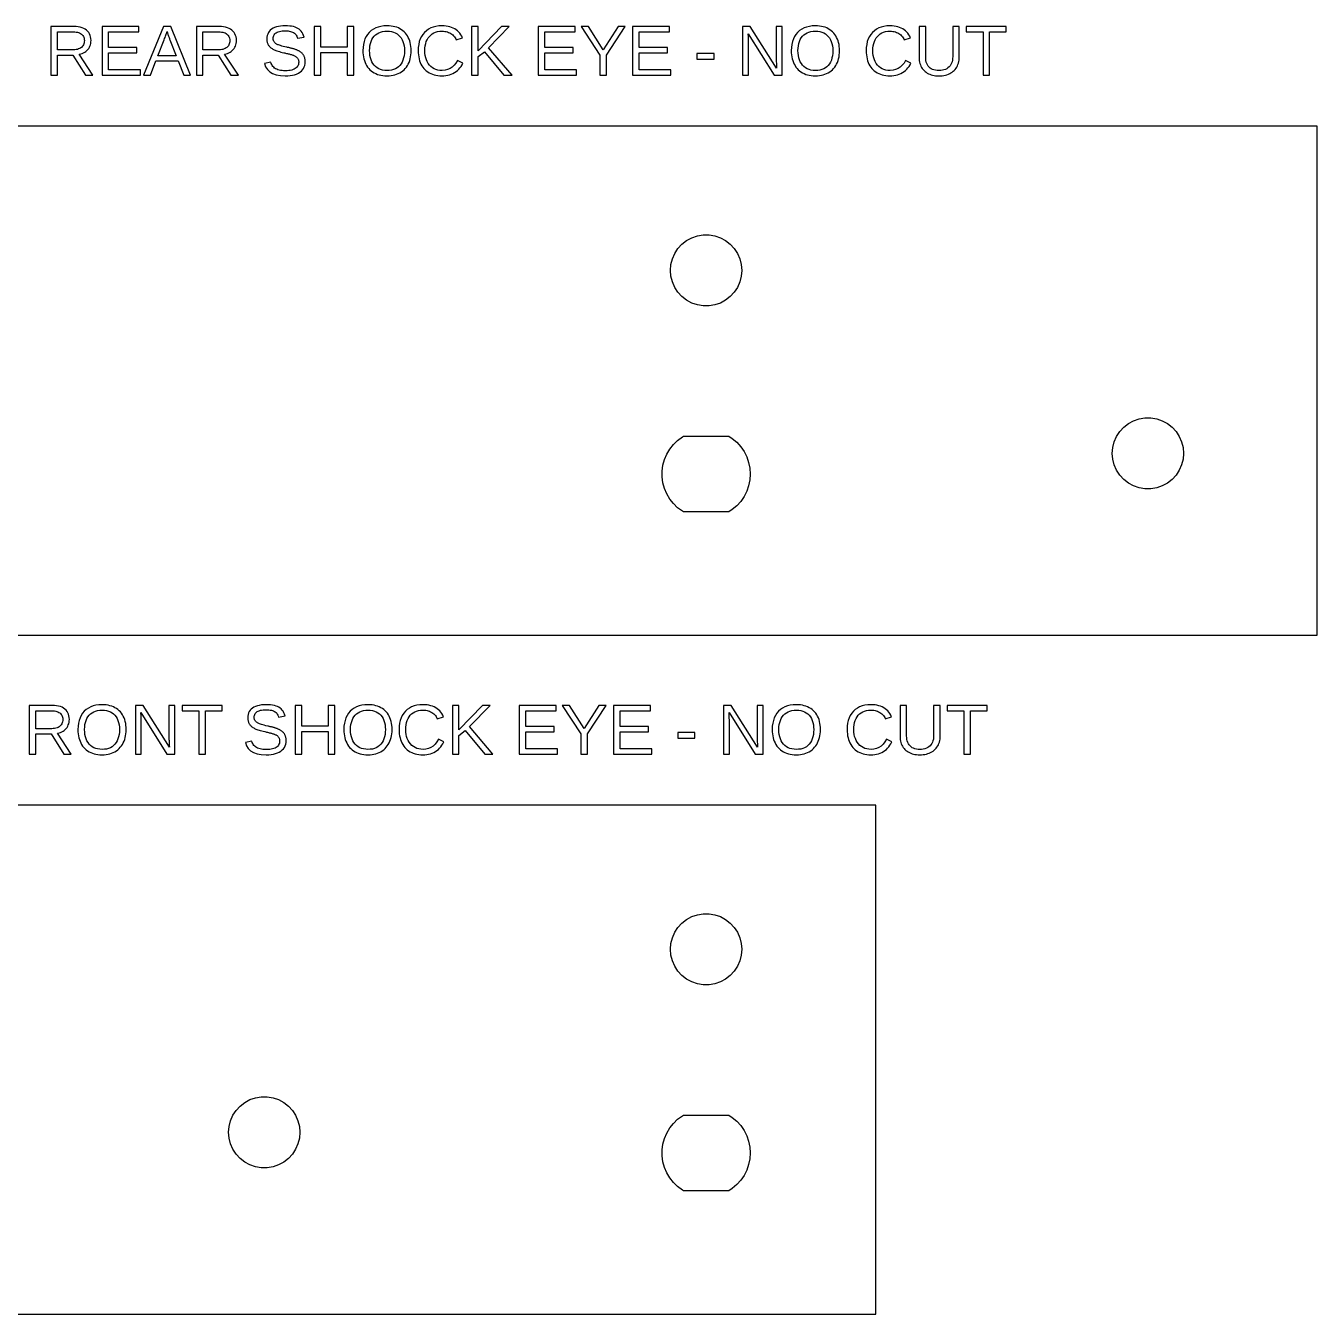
# Model space of a CAD drawing. Extents: x 5 to 265, y -110 to 42.
# Drawn here: x 112.8 to 265, y -110 to 41.8 of the extents above; entities that cross this region are included whole.
import ezdxf

# ---------------------------------------------------------------- set-up
doc = ezdxf.new("R2010")
doc.units = 0
doc.layers.get('0').update_dxf_attribs({"linetype": 'CONTINUOUS'})

msp = doc.modelspace()

# ---------------------------------------------------------------- linework, layer by layer
for points in [[(116.585, 38.3802), (118.371, 38.3802), (119.86, 36), (120.755, 36), (119.127, 38.4697), (119.309, 38.5088), (119.479, 38.5611), (119.637, 38.6264), (119.784, 38.7049), (119.919, 38.7965), (120.043, 38.9012), (120.155, 39.019), (120.254, 39.1476), (120.337, 39.2844), (120.406, 39.4295), (120.459, 39.583), (120.497, 39.7447), (120.52, 39.9148), (120.527, 40.0931), (120.516, 40.3071), (120.484, 40.5072), (120.43, 40.6934), (120.355, 40.8657), (120.258, 41.0242), (120.14, 41.1688), (120, 41.2996), (119.841, 41.4145), (119.663, 41.5118), (119.468, 41.5914), (119.254, 41.6533), (119.022, 41.6975), (118.773, 41.724), (118.505, 41.7329), (115.807, 41.7329), (115.807, 36), (116.585, 36)], [(116.585, 41.1104), (118.428, 41.1104), (118.604, 41.105), (118.768, 41.089), (118.92, 41.0622), (119.06, 41.0247), (119.188, 40.9765), (119.303, 40.9176), (119.406, 40.8479), (119.496, 40.7681), (119.573, 40.6785), (119.635, 40.5793), (119.684, 40.4703), (119.718, 40.3516), (119.739, 40.2232), (119.746, 40.085), (119.739, 39.9421), (119.719, 39.8085), (119.684, 39.6844), (119.636, 39.5696), (119.575, 39.4641), (119.499, 39.3681), (119.41, 39.2815), (119.309, 39.2054), (119.196, 39.141), (119.071, 39.0883), (118.936, 39.0473), (118.789, 39.018), (118.63, 39.0005), (118.46, 38.9946), (116.585, 38.9946)], [(126.342, 36.6347), (122.603, 36.6347), (122.603, 38.6325), (125.931, 38.6325), (125.931, 39.2591), (122.603, 39.2591), (122.603, 41.0981), (126.175, 41.0981), (126.175, 41.7329), (121.825, 41.7329), (121.825, 36), (126.342, 36)], [(128.181, 37.6763), (130.793, 37.6763), (131.448, 36), (132.242, 36), (129.939, 41.7329), (129.056, 41.7329), (126.716, 36), (127.522, 36)], [(129.15, 40.1664), (129.205, 40.3136), (129.255, 40.453), (129.302, 40.5847), (129.346, 40.7085), (129.385, 40.8245), (129.42, 40.9327), (129.451, 41.033), (129.487, 41.147), (129.597, 40.8092), (129.63, 40.7096), (129.662, 40.613), (129.695, 40.5193), (129.727, 40.4286), (129.76, 40.341), (129.792, 40.2563), (129.825, 40.1746), (130.561, 38.2826), (128.417, 38.2826)], [(133.719, 38.3802), (135.505, 38.3802), (136.994, 36), (137.89, 36), (136.262, 38.4697), (136.443, 38.5088), (136.613, 38.5611), (136.772, 38.6264), (136.918, 38.7049), (137.054, 38.7965), (137.177, 38.9012), (137.289, 39.019), (137.388, 39.1476), (137.472, 39.2844), (137.54, 39.4295), (137.593, 39.583), (137.631, 39.7447), (137.654, 39.9148), (137.662, 40.0931), (137.651, 40.3071), (137.619, 40.5072), (137.565, 40.6934), (137.49, 40.8657), (137.393, 41.0242), (137.275, 41.1688), (137.135, 41.2996), (136.975, 41.4145), (136.798, 41.5118), (136.602, 41.5914), (136.389, 41.6533), (136.157, 41.6975), (135.907, 41.724), (135.64, 41.7329), (132.942, 41.7329), (132.942, 36), (133.719, 36)], [(133.719, 41.1104), (135.562, 41.1104), (135.739, 41.105), (135.903, 41.089), (136.055, 41.0622), (136.195, 41.0247), (136.322, 40.9765), (136.438, 40.9176), (136.541, 40.8479), (136.631, 40.7681), (136.707, 40.6785), (136.77, 40.5793), (136.818, 40.4703), (136.853, 40.3516), (136.874, 40.2232), (136.881, 40.085), (136.874, 39.9421), (136.853, 39.8085), (136.819, 39.6844), (136.771, 39.5696), (136.709, 39.4641), (136.634, 39.3681), (136.545, 39.2815), (136.443, 39.2054), (136.33, 39.141), (136.206, 39.0883), (136.07, 39.0473), (135.923, 39.018), (135.765, 39.0005), (135.595, 38.9946), (133.719, 38.9946)], [(143.711, 35.9275), (144.002, 35.9542), (144.272, 35.9986), (144.522, 36.0608), (144.751, 36.1408), (144.959, 36.2385), (145.147, 36.354), (145.311, 36.4857), (145.451, 36.632), (145.565, 36.7929), (145.653, 36.9685), (145.717, 37.1586), (145.755, 37.3634), (145.767, 37.5827), (145.765, 37.6706), (145.76, 37.7551), (145.751, 37.8363), (145.739, 37.9142), (145.723, 37.9888), (145.703, 38.06), (145.68, 38.128), (145.653, 38.193), (145.624, 38.2555), (145.592, 38.3155), (145.558, 38.3731), (145.521, 38.4281), (145.48, 38.4807), (145.438, 38.5307), (145.392, 38.5785), (145.345, 38.6241), (145.295, 38.6675), (145.243, 38.7088), (145.189, 38.7479), (145.132, 38.7849), (145.073, 38.8196), (145.013, 38.8527), (144.951, 38.8846), (144.888, 38.9152), (144.824, 38.9445), (144.759, 38.9727), (144.692, 38.9995), (144.624, 39.0251), (144.555, 39.0496), (144.485, 39.0731), (144.414, 39.0956), (144.342, 39.1171), (144.27, 39.1377), (144.196, 39.1572), (144.121, 39.1757), (144.046, 39.1937), (143.971, 39.2115), (143.896, 39.2294), (143.821, 39.2471), (143.745, 39.2647), (143.67, 39.2823), (143.595, 39.2998), (143.38, 39.3486), (143.186, 39.3953), (143.014, 39.4396), (142.864, 39.4818), (142.735, 39.5217), (142.627, 39.5593), (142.541, 39.5947), (142.468, 39.6301), (142.4, 39.6676), (142.337, 39.7073), (142.279, 39.7492), (142.226, 39.7932), (142.178, 39.8394), (142.136, 39.8877), (142.099, 39.939), (142.067, 39.994), (142.041, 40.0527), (142.021, 40.1152), (142.007, 40.1814), (141.998, 40.2514), (141.995, 40.3251), (142.003, 40.4496), (142.025, 40.5649), (142.062, 40.6711), (142.114, 40.7682), (142.18, 40.8561), (142.262, 40.9349), (142.358, 41.0045), (142.468, 41.065), (142.591, 41.1162), (142.728, 41.158), (142.878, 41.1906), (143.041, 41.2138), (143.218, 41.2278), (143.407, 41.2324), (143.581, 41.2282), (143.743, 41.2156), (143.894, 41.1947), (144.034, 41.1653), (144.163, 41.1276), (144.281, 41.0814), (144.388, 41.0269), (144.484, 40.9631), (144.572, 40.8891), (144.649, 40.8049), (144.718, 40.7104), (144.777, 40.6058), (144.827, 40.4909), (144.868, 40.3658), (145.633, 40.5001), (145.567, 40.6972), (145.489, 40.8772), (145.398, 41.04), (145.295, 41.1856), (145.179, 41.314), (145.05, 41.4252), (144.909, 41.5192), (144.752, 41.5986), (144.576, 41.6657), (144.381, 41.7207), (144.168, 41.7634), (143.936, 41.7939), (143.685, 41.8122), (143.416, 41.8183), (143.125, 41.8102), (142.855, 41.7858), (142.605, 41.7451), (142.375, 41.6881), (142.164, 41.6149), (141.973, 41.5254), (141.802, 41.4196), (141.653, 41.2988), (141.526, 41.1642), (141.423, 41.0158), (141.342, 40.8536), (141.285, 40.6777), (141.25, 40.4879), (141.239, 40.2844), (141.241, 40.1941), (141.248, 40.1067), (141.259, 40.0223), (141.274, 39.9409), (141.294, 39.8625), (141.318, 39.7871), (141.347, 39.7147), (141.379, 39.6451), (141.416, 39.5781), (141.457, 39.5136), (141.501, 39.4517), (141.549, 39.3923), (141.602, 39.3356), (141.658, 39.2814), (141.719, 39.2292), (141.786, 39.1784), (141.859, 39.1291), (141.939, 39.0811), (142.024, 39.0346), (142.116, 38.9895), (142.213, 38.9458), (142.32, 38.9027), (142.441, 38.8597), (142.575, 38.8167), (142.722, 38.7737), (142.883, 38.7307), (143.057, 38.6877), (143.245, 38.6447), (143.355, 38.6194), (143.462, 38.5945), (143.567, 38.5702), (143.668, 38.5463), (143.767, 38.523), (143.863, 38.5002), (143.957, 38.4778), (144.047, 38.455), (144.133, 38.4307), (144.216, 38.4048), (144.295, 38.3775), (144.37, 38.3487), (144.442, 38.3184), (144.51, 38.2866), (144.574, 38.2528), (144.634, 38.2165), (144.69, 38.1778), (144.741, 38.1365), (144.788, 38.0928), (144.831, 38.0465), (144.87, 37.9978), (144.904, 37.9456), (144.933, 37.8891), (144.956, 37.8284), (144.975, 37.7633), (144.988, 37.6938), (144.996, 37.6201), (144.998, 37.5421), (144.99, 37.404), (144.965, 37.2758), (144.923, 37.1576), (144.865, 37.0492), (144.79, 36.9506), (144.698, 36.862), (144.589, 36.7832), (144.465, 36.7147), (144.328, 36.6567), (144.176, 36.6092), (144.01, 36.5723), (143.83, 36.546), (143.636, 36.5302), (143.428, 36.5249), (143.226, 36.5298), (143.036, 36.5446), (142.859, 36.5693), (142.695, 36.6039), (142.543, 36.6484), (142.403, 36.7027), (142.276, 36.767), (142.161, 36.8418), (142.058, 36.9277), (141.967, 37.0249), (141.888, 37.1333), (141.821, 37.2529), (141.766, 37.3838), (141.723, 37.5258), (140.97, 37.3753), (141.101, 36.9888), (141.305, 36.6618), (141.58, 36.3943), (141.927, 36.1862), (142.346, 36.0375), (142.836, 35.9484), (143.399, 35.9186)], [(147.611, 38.6569), (150.711, 38.6569), (150.711, 36), (151.488, 36), (151.488, 41.7329), (150.711, 41.7329), (150.711, 39.3079), (147.611, 39.3079), (147.611, 41.7329), (146.834, 41.7329), (146.834, 36), (147.611, 36)], [(155.648, 35.926), (155.884, 35.9482), (156.11, 35.9851), (156.327, 36.0369), (156.534, 36.1034), (156.732, 36.1847), (156.92, 36.2807), (157.098, 36.3906), (157.263, 36.5132), (157.417, 36.6487), (157.557, 36.7969), (157.686, 36.9579), (157.803, 37.1317), (157.907, 37.3183), (157.998, 37.5158), (158.075, 37.7225), (158.139, 37.9383), (158.188, 38.1632), (158.223, 38.3973), (158.244, 38.6405), (158.251, 38.8929), (158.244, 39.1461), (158.223, 39.3894), (158.189, 39.623), (158.14, 39.8468), (158.078, 40.0608), (158.001, 40.2649), (157.911, 40.4593), (157.808, 40.6424), (157.692, 40.8126), (157.564, 40.9699), (157.424, 41.1143), (157.271, 41.2459), (157.106, 41.3646), (156.929, 41.4704), (156.74, 41.5627), (156.542, 41.6408), (156.335, 41.7047), (156.118, 41.7544), (155.892, 41.7899), (155.656, 41.8112), (155.411, 41.8183), (155.039, 41.8025), (154.692, 41.755), (154.368, 41.6759), (154.069, 41.5652), (153.794, 41.4228), (153.543, 41.2488), (153.315, 41.0432), (153.116, 40.8095), (152.947, 40.5513), (152.809, 40.2686), (152.701, 39.9614), (152.624, 39.6297), (152.578, 39.2736), (152.563, 38.8929), (152.57, 38.6394), (152.59, 38.3952), (152.625, 38.1601), (152.673, 37.9343), (152.735, 37.7177), (152.811, 37.5103), (152.9, 37.3121), (153.003, 37.1251), (153.118, 36.9511), (153.246, 36.7902), (153.385, 36.6422), (153.538, 36.5073), (153.702, 36.3855), (153.879, 36.2767), (154.067, 36.1817), (154.265, 36.1013), (154.473, 36.0355), (154.69, 35.9844), (154.918, 35.9479), (155.155, 35.9259), (155.403, 35.9186)], [(155.136, 36.5622), (154.886, 36.6009), (154.654, 36.6655), (154.438, 36.7559), (154.24, 36.8721), (154.059, 37.0141), (153.895, 37.1819), (153.751, 37.3718), (153.629, 37.5799), (153.529, 37.8061), (153.452, 38.0505), (153.396, 38.3131), (153.363, 38.5939), (153.352, 38.8929), (153.363, 39.1934), (153.396, 39.4742), (153.451, 39.7351), (153.527, 39.9763), (153.626, 40.1978), (153.747, 40.3995), (153.889, 40.5814), (154.052, 40.7412), (154.233, 40.8764), (154.432, 40.987), (154.649, 41.073), (154.885, 41.1344), (155.139, 41.1713), (155.411, 41.1836), (155.681, 41.1711), (155.933, 41.1338), (156.167, 41.0715), (156.383, 40.9843), (156.581, 40.8722), (156.761, 40.7352), (156.922, 40.5733), (157.064, 40.3895), (157.185, 40.187), (157.283, 39.9657), (157.359, 39.7256), (157.414, 39.4668), (157.447, 39.1892), (157.457, 38.8929), (157.447, 38.5835), (157.414, 38.2949), (157.36, 38.0269), (157.284, 37.7795), (157.187, 37.5529), (157.067, 37.3469), (156.926, 37.1616), (156.765, 36.9992), (156.585, 36.8617), (156.387, 36.7492), (156.169, 36.6618), (155.932, 36.5993), (155.677, 36.5618), (155.403, 36.5493)], [(162.106, 35.9265), (162.335, 35.9502), (162.556, 35.9896), (162.769, 36.0449), (162.973, 36.1158), (163.168, 36.2026), (163.356, 36.3052), (163.533, 36.4228), (163.698, 36.5549), (163.852, 36.7015), (163.994, 36.8625), (164.125, 37.0379), (164.243, 37.2278), (164.35, 37.4322), (163.716, 37.7495), (163.53, 37.4333), (163.32, 37.1656), (163.086, 36.9467), (162.828, 36.7764), (162.544, 36.6547), (162.237, 36.5817), (161.905, 36.5574), (161.644, 36.5705), (161.4, 36.6097), (161.171, 36.6751), (160.958, 36.7666), (160.761, 36.8843), (160.579, 37.0282), (160.414, 37.1982), (160.268, 37.3897), (160.144, 37.5981), (160.043, 37.8234), (159.964, 38.0655), (159.908, 38.3244), (159.874, 38.6002), (159.863, 38.8929), (159.873, 39.1882), (159.906, 39.465), (159.96, 39.7233), (160.035, 39.9631), (160.132, 40.1843), (160.251, 40.387), (160.391, 40.5712), (160.551, 40.7337), (160.728, 40.8712), (160.923, 40.9836), (161.134, 41.0711), (161.363, 41.1336), (161.609, 41.1711), (161.873, 41.1836), (162.042, 41.1782), (162.205, 41.162), (162.362, 41.135), (162.512, 41.0972), (162.654, 41.0486), (162.791, 40.9893), (162.92, 40.9191), (163.041, 40.8387), (163.153, 40.7487), (163.254, 40.6491), (163.346, 40.5398), (163.427, 40.4209), (163.499, 40.2924), (163.561, 40.1542), (164.297, 40.3983), (164.208, 40.5924), (164.106, 40.7723), (163.99, 40.9381), (163.861, 41.0898), (163.719, 41.2274), (163.563, 41.3509), (163.394, 41.4602), (163.213, 41.5552), (163.019, 41.6356), (162.812, 41.7014), (162.594, 41.7526), (162.363, 41.7891), (162.12, 41.811), (161.864, 41.8183), (161.502, 41.8025), (161.162, 41.7549), (160.846, 41.6756), (160.553, 41.5646), (160.283, 41.4218), (160.037, 41.2474), (159.814, 41.0412), (159.617, 40.807), (159.451, 40.5486), (159.315, 40.266), (159.209, 39.9591), (159.134, 39.6279), (159.088, 39.2725), (159.073, 38.8929), (159.08, 38.6364), (159.1, 38.3899), (159.134, 38.1534), (159.181, 37.927), (159.242, 37.7107), (159.317, 37.5044), (159.405, 37.3081), (159.506, 37.1232), (159.619, 36.9509), (159.744, 36.7912), (159.882, 36.6442), (160.032, 36.5097), (160.194, 36.3879), (160.369, 36.2787), (160.555, 36.1832), (160.75, 36.1023), (160.954, 36.0362), (161.169, 35.9848), (161.392, 35.948), (161.626, 35.926), (161.868, 35.9186)], [(166.129, 38.1971), (166.877, 38.7668), (169.168, 36), (170.132, 36), (167.366, 39.2428), (169.807, 41.7329), (168.891, 41.7329), (166.129, 38.8603), (166.129, 41.7329), (165.352, 41.7329), (165.352, 36), (166.129, 36)], [(177.741, 36.6347), (174.002, 36.6347), (174.002, 38.6325), (177.331, 38.6325), (177.331, 39.2591), (174.002, 39.2591), (174.002, 41.0981), (177.575, 41.0981), (177.575, 41.7329), (173.225, 41.7329), (173.225, 36), (177.741, 36)], [(181.261, 38.3762), (183.475, 41.7329), (182.62, 41.7329), (180.883, 39.0028), (179.137, 41.7329), (178.283, 41.7329), (180.488, 38.3762), (180.488, 36), (181.261, 36)], [(188.858, 36.6347), (185.119, 36.6347), (185.119, 38.6325), (188.447, 38.6325), (188.447, 39.2591), (185.119, 39.2591), (185.119, 41.0981), (188.691, 41.0981), (188.691, 41.7329), (184.342, 41.7329), (184.342, 36), (188.858, 36)], [(197.997, 39.8084), (197.977, 40.4878), (197.957, 40.8825), (201.024, 36), (201.96, 36), (201.96, 41.7329), (201.26, 41.7329), (201.26, 37.9733), (201.261, 37.8621), (201.264, 37.7329), (201.269, 37.5857), (201.276, 37.4207), (201.285, 37.2376), (201.296, 37.0367), (201.309, 36.8178), (198.209, 41.7329), (197.306, 41.7329), (197.306, 36), (197.997, 36)], [(206.12, 35.926), (206.356, 35.9482), (206.582, 35.9851), (206.799, 36.0369), (207.006, 36.1034), (207.204, 36.1847), (207.392, 36.2807), (207.57, 36.3906), (207.735, 36.5132), (207.889, 36.6487), (208.03, 36.7969), (208.158, 36.9579), (208.275, 37.1317), (208.379, 37.3183), (208.47, 37.5158), (208.548, 37.7225), (208.611, 37.9383), (208.66, 38.1632), (208.695, 38.3973), (208.716, 38.6405), (208.723, 38.8929), (208.716, 39.1461), (208.695, 39.3894), (208.661, 39.623), (208.612, 39.8468), (208.55, 40.0608), (208.473, 40.2649), (208.383, 40.4593), (208.28, 40.6424), (208.164, 40.8126), (208.036, 40.9699), (207.896, 41.1143), (207.743, 41.2459), (207.578, 41.3646), (207.401, 41.4704), (207.212, 41.5627), (207.014, 41.6408), (206.807, 41.7047), (206.59, 41.7544), (206.364, 41.7899), (206.128, 41.8112), (205.883, 41.8183), (205.511, 41.8025), (205.164, 41.755), (204.84, 41.6759), (204.541, 41.5652), (204.266, 41.4228), (204.015, 41.2488), (203.788, 41.0432), (203.588, 40.8095), (203.419, 40.5513), (203.281, 40.2686), (203.173, 39.9614), (203.096, 39.6297), (203.05, 39.2736), (203.035, 38.8929), (203.042, 38.6394), (203.062, 38.3952), (203.097, 38.1601), (203.145, 37.9343), (203.207, 37.7177), (203.283, 37.5103), (203.373, 37.3121), (203.475, 37.1251), (203.59, 36.9511), (203.718, 36.7902), (203.857, 36.6422), (204.01, 36.5073), (204.174, 36.3855), (204.351, 36.2767), (204.539, 36.1817), (204.737, 36.1013), (204.945, 36.0355), (205.163, 35.9844), (205.39, 35.9479), (205.628, 35.9259), (205.875, 35.9186)], [(205.608, 36.5622), (205.358, 36.6009), (205.126, 36.6655), (204.91, 36.7559), (204.712, 36.8721), (204.531, 37.0141), (204.367, 37.1819), (204.223, 37.3718), (204.101, 37.5799), (204.002, 37.8061), (203.924, 38.0505), (203.869, 38.3131), (203.835, 38.5939), (203.824, 38.8929), (203.835, 39.1934), (203.868, 39.4742), (203.923, 39.7351), (204, 39.9763), (204.098, 40.1978), (204.219, 40.3995), (204.361, 40.5814), (204.524, 40.7412), (204.705, 40.8764), (204.904, 40.987), (205.121, 41.073), (205.357, 41.1344), (205.611, 41.1713), (205.883, 41.1836), (206.153, 41.1711), (206.405, 41.1338), (206.639, 41.0715), (206.855, 40.9843), (207.053, 40.8722), (207.233, 40.7352), (207.395, 40.5733), (207.536, 40.3895), (207.657, 40.187), (207.755, 39.9657), (207.831, 39.7256), (207.886, 39.4668), (207.919, 39.1892), (207.93, 38.8929), (207.919, 38.5835), (207.886, 38.2949), (207.832, 38.0269), (207.756, 37.7795), (207.659, 37.5529), (207.539, 37.3469), (207.399, 37.1616), (207.237, 36.9992), (207.057, 36.8617), (206.859, 36.7492), (206.641, 36.6618), (206.404, 36.5993), (206.149, 36.5618), (205.875, 36.5493)], [(214.893, 35.9265), (215.123, 35.9502), (215.343, 35.9896), (215.556, 36.0449), (215.76, 36.1158), (215.956, 36.2026), (216.143, 36.3052), (216.32, 36.4228), (216.486, 36.5549), (216.639, 36.7015), (216.782, 36.8625), (216.912, 37.0379), (217.031, 37.2278), (217.138, 37.4322), (216.503, 37.7495), (216.318, 37.4333), (216.108, 37.1656), (215.874, 36.9467), (215.615, 36.7764), (215.332, 36.6547), (215.024, 36.5817), (214.692, 36.5574), (214.432, 36.5705), (214.187, 36.6097), (213.958, 36.6751), (213.745, 36.7666), (213.548, 36.8843), (213.367, 37.0282), (213.201, 37.1982), (213.055, 37.3897), (212.931, 37.5981), (212.83, 37.8234), (212.751, 38.0655), (212.695, 38.3244), (212.661, 38.6002), (212.65, 38.8929), (212.661, 39.1882), (212.693, 39.465), (212.747, 39.7233), (212.823, 39.9631), (212.92, 40.1843), (213.038, 40.387), (213.179, 40.5712), (213.339, 40.7337), (213.516, 40.8712), (213.71, 40.9836), (213.921, 41.0711), (214.15, 41.1336), (214.396, 41.1711), (214.66, 41.1836), (214.83, 41.1782), (214.993, 41.162), (215.149, 41.135), (215.299, 41.0972), (215.442, 41.0486), (215.578, 40.9893), (215.708, 40.9191), (215.829, 40.8387), (215.94, 40.7487), (216.041, 40.6491), (216.133, 40.5398), (216.215, 40.4209), (216.286, 40.2924), (216.348, 40.1542), (217.085, 40.3983), (216.996, 40.5924), (216.893, 40.7723), (216.777, 40.9381), (216.648, 41.0898), (216.506, 41.2274), (216.35, 41.3509), (216.182, 41.4602), (216, 41.5552), (215.806, 41.6356), (215.6, 41.7014), (215.381, 41.7526), (215.15, 41.7891), (214.907, 41.811), (214.652, 41.8183), (214.289, 41.8025), (213.95, 41.7549), (213.633, 41.6756), (213.34, 41.5646), (213.071, 41.4218), (212.824, 41.2474), (212.601, 41.0412), (212.405, 40.807), (212.238, 40.5486), (212.102, 40.266), (211.997, 39.9591), (211.921, 39.6279), (211.876, 39.2725), (211.861, 38.8929), (211.867, 38.6364), (211.888, 38.3899), (211.921, 38.1534), (211.969, 37.927), (212.03, 37.7107), (212.104, 37.5044), (212.192, 37.3081), (212.293, 37.1232), (212.406, 36.9509), (212.532, 36.7912), (212.669, 36.6442), (212.819, 36.5097), (212.982, 36.3879), (213.156, 36.2787), (213.342, 36.1832), (213.537, 36.1023), (213.742, 36.0362), (213.956, 35.9848), (214.18, 35.948), (214.413, 35.926), (214.656, 35.9186)], [(220.635, 35.9241), (220.832, 35.9404), (221.022, 35.9676), (221.204, 36.0056), (221.377, 36.0546), (221.543, 36.1144), (221.701, 36.1851), (221.85, 36.2661), (221.989, 36.3568), (222.118, 36.4573), (222.238, 36.5674), (222.347, 36.6873), (222.446, 36.8169), (222.535, 36.9562), (222.614, 37.1042), (222.68, 37.2601), (222.734, 37.4237), (222.776, 37.5952), (222.806, 37.7745), (222.824, 37.9616), (222.83, 38.1565), (222.83, 41.7329), (222.057, 41.7329), (222.057, 38.2012), (222.048, 37.9778), (222.022, 37.7703), (221.978, 37.5786), (221.917, 37.4027), (221.838, 37.2428), (221.742, 37.0986), (221.628, 36.9704), (221.498, 36.8587), (221.355, 36.7641), (221.197, 36.6868), (221.025, 36.6266), (220.839, 36.5837), (220.639, 36.5579), (220.426, 36.5493), (220.218, 36.5576), (220.024, 36.5825), (219.845, 36.624), (219.681, 36.6822), (219.531, 36.7569), (219.395, 36.8482), (219.274, 36.9562), (219.168, 37.0801), (219.079, 37.2195), (219.006, 37.3744), (218.949, 37.5447), (218.908, 37.7305), (218.884, 37.9317), (218.875, 38.1483), (218.875, 41.7329), (218.098, 41.7329), (218.098, 38.0832), (218.104, 37.894), (218.122, 37.7125), (218.151, 37.5386), (218.193, 37.3724), (218.246, 37.2138), (218.311, 37.0628), (218.387, 36.9195), (218.475, 36.7847), (218.572, 36.6594), (218.678, 36.5436), (218.794, 36.4373), (218.92, 36.3404), (219.056, 36.2529), (219.201, 36.175), (219.355, 36.107), (219.515, 36.0494), (219.684, 36.0023), (219.859, 35.9657), (220.042, 35.9396), (220.232, 35.9239), (220.43, 35.9186)], [(226.403, 41.0981), (228.372, 41.0981), (228.372, 41.7329), (223.661, 41.7329), (223.661, 41.0981), (225.63, 41.0981), (225.63, 36), (226.403, 36)], [(193.936, 38.5389), (191.902, 38.5389), (191.902, 37.8879), (193.936, 37.8879)], [(265, 30), (5, 30), (5, -30), (265, -30)], [(191.969, 8.92852), (191.313, 9.15375), (190.703, 9.4839), (190.155, 9.90996), (189.686, 10.4203), (189.306, 11.001), (189.028, 11.6363), (188.857, 12.3087), (188.8, 13), (188.857, 13.6913), (189.028, 14.3637), (189.306, 14.999), (189.686, 15.5797), (190.155, 16.09), (190.703, 16.5161), (191.313, 16.8462), (191.969, 17.0715), (192.653, 17.1857), (193.347, 17.1857), (194.031, 17.0715), (194.687, 16.8462), (195.297, 16.5161), (195.845, 16.09), (196.314, 15.5797), (196.694, 14.999), (196.972, 14.3637), (197.143, 13.6913), (197.2, 13), (197.143, 12.3087), (196.972, 11.6363), (196.694, 11.001), (196.314, 10.4203), (195.845, 9.90996), (195.297, 9.4839), (194.687, 9.15375), (194.031, 8.92852), (193.347, 8.81435), (192.653, 8.81435)], [(244.029, -12.6324), (243.373, -12.4071), (242.763, -12.077), (242.215, -11.6509), (241.745, -11.1406), (241.366, -10.5599), (241.087, -9.92462), (240.917, -9.25218), (240.86, -8.56088), (240.917, -7.86958), (241.087, -7.19714), (241.366, -6.5619), (241.745, -5.98119), (242.215, -5.47084), (242.763, -5.04478), (243.373, -4.71463), (244.029, -4.4894), (244.713, -4.37523), (245.407, -4.37523), (246.091, -4.4894), (246.747, -4.71463), (247.357, -5.04478), (247.904, -5.47084), (248.374, -5.98119), (248.754, -6.5619), (249.032, -7.19714), (249.202, -7.86958), (249.26, -8.56088), (249.202, -9.25218), (249.032, -9.92462), (248.754, -10.5599), (248.374, -11.1406), (247.904, -11.6509), (247.357, -12.077), (246.747, -12.4071), (246.091, -12.6324), (245.407, -12.7465), (244.713, -12.7465)], [(190.202, -15.383), (189.643, -14.971), (189.143, -14.4881), (188.713, -13.9429), (188.359, -13.3453), (188.088, -12.7057), (187.904, -12.0358), (187.812, -11.3473), (187.812, -10.6527), (187.904, -9.96423), (188.088, -9.29427), (188.359, -8.65475), (188.713, -8.05708), (189.143, -7.51192), (189.643, -7.02901), (190.202, -6.61696), (190.324, -6.55), (195.672, -6.55), (196.085, -6.81364), (196.615, -7.26212), (197.081, -7.7773), (197.474, -8.34999), (197.787, -8.96998), (198.015, -9.62618), (198.154, -10.3069), (198.2, -11), (198.154, -11.6931), (198.015, -12.3738), (197.787, -13.03), (197.474, -13.65), (197.081, -14.2227), (196.615, -14.7379), (196.085, -15.1864), (195.672, -15.45), (190.324, -15.45)], [(114.033, -41.6198), (115.819, -41.6198), (117.309, -44), (118.204, -44), (116.576, -41.5303), (116.758, -41.4912), (116.927, -41.4389), (117.086, -41.3736), (117.233, -41.2951), (117.368, -41.2035), (117.491, -41.0988), (117.604, -40.981), (117.702, -40.8524), (117.786, -40.7156), (117.854, -40.5705), (117.907, -40.417), (117.945, -40.2553), (117.968, -40.0852), (117.976, -39.9069), (117.965, -39.6929), (117.933, -39.4928), (117.879, -39.3066), (117.804, -39.1343), (117.707, -38.9758), (117.589, -38.8312), (117.449, -38.7004), (117.289, -38.5855), (117.112, -38.4882), (116.916, -38.4086), (116.703, -38.3467), (116.471, -38.3025), (116.221, -38.276), (115.954, -38.2671), (113.256, -38.2671), (113.256, -44), (114.033, -44)], [(114.033, -38.8896), (115.876, -38.8896), (116.053, -38.895), (116.217, -38.911), (116.369, -38.9378), (116.509, -38.9753), (116.636, -39.0235), (116.752, -39.0824), (116.855, -39.1521), (116.945, -39.2319), (117.021, -39.3215), (117.084, -39.4207), (117.132, -39.5297), (117.167, -39.6484), (117.188, -39.7768), (117.195, -39.915), (117.188, -40.0579), (117.167, -40.1915), (117.133, -40.3156), (117.085, -40.4304), (117.023, -40.5359), (116.948, -40.6319), (116.859, -40.7185), (116.757, -40.7946), (116.644, -40.859), (116.52, -40.9117), (116.384, -40.9527), (116.237, -40.982), (116.079, -40.9995), (115.909, -41.0054), (114.033, -41.0054)], [(122.07, -44.074), (122.306, -44.0518), (122.533, -44.0149), (122.749, -43.9631), (122.957, -43.8966), (123.155, -43.8153), (123.343, -43.7193), (123.52, -43.6094), (123.686, -43.4868), (123.839, -43.3513), (123.98, -43.2031), (124.109, -43.0421), (124.225, -42.8683), (124.33, -42.6817), (124.421, -42.4842), (124.498, -42.2775), (124.561, -42.0617), (124.61, -41.8368), (124.645, -41.6027), (124.666, -41.3595), (124.673, -41.1071), (124.666, -40.8539), (124.646, -40.6106), (124.611, -40.377), (124.562, -40.1532), (124.5, -39.9392), (124.424, -39.7351), (124.334, -39.5407), (124.23, -39.3576), (124.115, -39.1874), (123.987, -39.0301), (123.846, -38.8857), (123.694, -38.7541), (123.529, -38.6354), (123.351, -38.5296), (123.163, -38.4373), (122.965, -38.3592), (122.757, -38.2953), (122.541, -38.2456), (122.314, -38.2101), (122.079, -38.1888), (121.833, -38.1817), (121.462, -38.1975), (121.114, -38.245), (120.791, -38.3241), (120.492, -38.4348), (120.216, -38.5772), (119.965, -38.7512), (119.738, -38.9568), (119.538, -39.1905), (119.369, -39.4487), (119.231, -39.7314), (119.124, -40.0386), (119.047, -40.3703), (119.001, -40.7264), (118.985, -41.1071), (118.992, -41.3606), (119.013, -41.6048), (119.047, -41.8399), (119.096, -42.0657), (119.158, -42.2823), (119.233, -42.4897), (119.323, -42.6879), (119.426, -42.8749), (119.541, -43.0489), (119.668, -43.2098), (119.808, -43.3578), (119.96, -43.4927), (120.125, -43.6145), (120.302, -43.7233), (120.49, -43.8183), (120.687, -43.8987), (120.895, -43.9645), (121.113, -44.0156), (121.341, -44.0521), (121.578, -44.0741), (121.825, -44.0814)], [(121.558, -43.4378), (121.309, -43.3991), (121.076, -43.3345), (120.861, -43.2441), (120.663, -43.1279), (120.482, -42.9859), (120.318, -42.8181), (120.174, -42.6282), (120.052, -42.4201), (119.952, -42.1939), (119.874, -41.9495), (119.819, -41.6869), (119.786, -41.4061), (119.775, -41.1071), (119.786, -40.8066), (119.818, -40.5258), (119.873, -40.2649), (119.95, -40.0237), (120.049, -39.8022), (120.169, -39.6005), (120.312, -39.4186), (120.474, -39.2588), (120.655, -39.1236), (120.854, -39.013), (121.072, -38.927), (121.307, -38.8656), (121.561, -38.8287), (121.833, -38.8164), (122.103, -38.8289), (122.355, -38.8662), (122.589, -38.9285), (122.805, -39.0157), (123.003, -39.1278), (123.183, -39.2648), (123.345, -39.4267), (123.487, -39.6105), (123.607, -39.813), (123.705, -40.0343), (123.782, -40.2744), (123.836, -40.5332), (123.869, -40.8108), (123.88, -41.1071), (123.869, -41.4165), (123.837, -41.7051), (123.782, -41.9731), (123.707, -42.2205), (123.609, -42.4471), (123.49, -42.6531), (123.349, -42.8384), (123.188, -43.0008), (123.008, -43.1383), (122.809, -43.2508), (122.591, -43.3382), (122.355, -43.4007), (122.1, -43.4382), (121.825, -43.4507)], [(126.448, -40.1916), (126.427, -39.5122), (126.407, -39.1175), (129.475, -44), (130.411, -44), (130.411, -38.2671), (129.711, -38.2671), (129.711, -42.0267), (129.712, -42.1379), (129.715, -42.2671), (129.72, -42.4143), (129.727, -42.5793), (129.736, -42.7624), (129.747, -42.9633), (129.76, -43.1822), (126.659, -38.2671), (125.756, -38.2671), (125.756, -44), (126.448, -44)], [(134.02, -38.9019), (135.989, -38.9019), (135.989, -38.2671), (131.278, -38.2671), (131.278, -38.9019), (133.247, -38.9019), (133.247, -44), (134.02, -44)], [(141.465, -44.0725), (141.756, -44.0458), (142.026, -44.0014), (142.276, -43.9392), (142.505, -43.8592), (142.713, -43.7615), (142.901, -43.646), (143.065, -43.5143), (143.205, -43.368), (143.319, -43.2071), (143.407, -43.0315), (143.471, -42.8414), (143.508, -42.6366), (143.521, -42.4173), (143.519, -42.3294), (143.514, -42.2449), (143.505, -42.1637), (143.493, -42.0858), (143.477, -42.0112), (143.457, -41.94), (143.434, -41.872), (143.407, -41.807), (143.378, -41.7445), (143.346, -41.6845), (143.312, -41.6269), (143.274, -41.5719), (143.234, -41.5193), (143.192, -41.4693), (143.146, -41.4215), (143.099, -41.3759), (143.049, -41.3325), (142.997, -41.2912), (142.943, -41.2521), (142.886, -41.2151), (142.827, -41.1804), (142.767, -41.1473), (142.705, -41.1154), (142.642, -41.0848), (142.578, -41.0555), (142.512, -41.0273), (142.446, -41.0005), (142.378, -40.9749), (142.309, -40.9504), (142.239, -40.9269), (142.168, -40.9044), (142.096, -40.8829), (142.023, -40.8623), (141.95, -40.8428), (141.875, -40.8243), (141.8, -40.8063), (141.725, -40.7885), (141.65, -40.7706), (141.575, -40.7529), (141.499, -40.7353), (141.424, -40.7177), (141.348, -40.7002), (141.134, -40.6514), (140.94, -40.6047), (140.768, -40.5604), (140.618, -40.5182), (140.489, -40.4783), (140.381, -40.4407), (140.295, -40.4053), (140.222, -40.3699), (140.154, -40.3324), (140.091, -40.2927), (140.033, -40.2508), (139.98, -40.2068), (139.932, -40.1606), (139.89, -40.1123), (139.852, -40.061), (139.821, -40.006), (139.795, -39.9473), (139.775, -39.8848), (139.761, -39.8186), (139.752, -39.7486), (139.749, -39.6749), (139.757, -39.5504), (139.779, -39.4351), (139.816, -39.3289), (139.868, -39.2318), (139.934, -39.1439), (140.015, -39.0651), (140.111, -38.9955), (140.222, -38.935), (140.345, -38.8838), (140.482, -38.842), (140.632, -38.8094), (140.795, -38.7862), (140.971, -38.7722), (141.161, -38.7676), (141.335, -38.7718), (141.497, -38.7844), (141.648, -38.8053), (141.788, -38.8347), (141.917, -38.8724), (142.035, -38.9186), (142.142, -38.9731), (142.238, -39.0369), (142.326, -39.1109), (142.403, -39.1951), (142.472, -39.2896), (142.531, -39.3942), (142.581, -39.5091), (142.622, -39.6342), (143.387, -39.4999), (143.321, -39.3028), (143.243, -39.1228), (143.152, -38.96), (143.049, -38.8144), (142.933, -38.686), (142.804, -38.5748), (142.663, -38.4808), (142.506, -38.4014), (142.33, -38.3343), (142.135, -38.2793), (141.922, -38.2366), (141.69, -38.2061), (141.439, -38.1878), (141.169, -38.1817), (140.879, -38.1898), (140.609, -38.2142), (140.359, -38.2549), (140.128, -38.3119), (139.918, -38.3851), (139.727, -38.4746), (139.556, -38.5804), (139.407, -38.7012), (139.28, -38.8358), (139.177, -38.9842), (139.096, -39.1464), (139.039, -39.3223), (139.004, -39.5121), (138.993, -39.7156), (138.995, -39.8059), (139.001, -39.8933), (139.012, -39.9777), (139.028, -40.0591), (139.048, -40.1375), (139.072, -40.2129), (139.1, -40.2853), (139.133, -40.3549), (139.17, -40.4219), (139.21, -40.4864), (139.255, -40.5483), (139.303, -40.6077), (139.356, -40.6644), (139.412, -40.7186), (139.473, -40.7708), (139.54, -40.8216), (139.613, -40.8709), (139.693, -40.9189), (139.778, -40.9654), (139.87, -41.0105), (139.967, -41.0542), (140.074, -41.0973), (140.195, -41.1403), (140.329, -41.1833), (140.476, -41.2263), (140.637, -41.2693), (140.811, -41.3123), (140.999, -41.3553), (141.109, -41.3806), (141.216, -41.4055), (141.321, -41.4298), (141.422, -41.4537), (141.521, -41.477), (141.617, -41.4998), (141.711, -41.5222), (141.801, -41.545), (141.887, -41.5693), (141.97, -41.5952), (142.049, -41.6225), (142.124, -41.6513), (142.196, -41.6816), (142.264, -41.7134), (142.328, -41.7472), (142.388, -41.7835), (142.444, -41.8222), (142.495, -41.8635), (142.542, -41.9072), (142.585, -41.9535), (142.624, -42.0022), (142.658, -42.0544), (142.687, -42.1109), (142.71, -42.1716), (142.729, -42.2367), (142.742, -42.3062), (142.75, -42.3799), (142.752, -42.4579), (142.744, -42.596), (142.719, -42.7242), (142.677, -42.8424), (142.619, -42.9508), (142.544, -43.0494), (142.452, -43.138), (142.343, -43.2168), (142.219, -43.2853), (142.082, -43.3433), (141.93, -43.3908), (141.764, -43.4277), (141.584, -43.454), (141.39, -43.4698), (141.182, -43.4751), (140.98, -43.4702), (140.79, -43.4554), (140.613, -43.4307), (140.449, -43.3961), (140.297, -43.3516), (140.157, -43.2973), (140.03, -43.233), (139.915, -43.1582), (139.812, -43.0723), (139.721, -42.9751), (139.642, -42.8667), (139.575, -42.7471), (139.52, -42.6162), (139.477, -42.4742), (138.724, -42.6247), (138.855, -43.0112), (139.059, -43.3382), (139.334, -43.6057), (139.681, -43.8138), (140.1, -43.9625), (140.59, -44.0516), (141.153, -44.0814)], [(145.365, -41.3431), (148.465, -41.3431), (148.465, -44), (149.242, -44), (149.242, -38.2671), (148.465, -38.2671), (148.465, -40.6921), (145.365, -40.6921), (145.365, -38.2671), (144.588, -38.2671), (144.588, -44), (145.365, -44)], [(153.402, -44.074), (153.638, -44.0518), (153.864, -44.0149), (154.081, -43.9631), (154.288, -43.8966), (154.486, -43.8153), (154.674, -43.7193), (154.852, -43.6094), (155.017, -43.4868), (155.17, -43.3513), (155.311, -43.2031), (155.44, -43.0421), (155.557, -42.8683), (155.661, -42.6817), (155.752, -42.4842), (155.829, -42.2775), (155.893, -42.0617), (155.942, -41.8368), (155.977, -41.6027), (155.998, -41.3595), (156.005, -41.1071), (155.998, -40.8539), (155.977, -40.6106), (155.942, -40.377), (155.894, -40.1532), (155.831, -39.9392), (155.755, -39.7351), (155.665, -39.5407), (155.562, -39.3576), (155.446, -39.1874), (155.318, -39.0301), (155.178, -38.8857), (155.025, -38.7541), (154.86, -38.6354), (154.682, -38.5296), (154.494, -38.4373), (154.296, -38.3592), (154.089, -38.2953), (153.872, -38.2456), (153.646, -38.2101), (153.41, -38.1888), (153.165, -38.1817), (152.793, -38.1975), (152.446, -38.245), (152.122, -38.3241), (151.823, -38.4348), (151.548, -38.5772), (151.296, -38.7512), (151.069, -38.9568), (150.87, -39.1905), (150.701, -39.4487), (150.562, -39.7314), (150.455, -40.0386), (150.378, -40.3703), (150.332, -40.7264), (150.317, -41.1071), (150.324, -41.3606), (150.344, -41.6048), (150.379, -41.8399), (150.427, -42.0657), (150.489, -42.2823), (150.565, -42.4897), (150.654, -42.6879), (150.757, -42.8749), (150.872, -43.0489), (151, -43.2098), (151.139, -43.3578), (151.291, -43.4927), (151.456, -43.6145), (151.633, -43.7233), (151.821, -43.8183), (152.019, -43.8987), (152.227, -43.9645), (152.444, -44.0156), (152.672, -44.0521), (152.909, -44.0741), (153.157, -44.0814)], [(152.89, -43.4378), (152.64, -43.3991), (152.407, -43.3345), (152.192, -43.2441), (151.994, -43.1279), (151.813, -42.9859), (151.649, -42.8181), (151.505, -42.6282), (151.383, -42.4201), (151.283, -42.1939), (151.206, -41.9495), (151.15, -41.6869), (151.117, -41.4061), (151.106, -41.1071), (151.117, -40.8066), (151.15, -40.5258), (151.205, -40.2649), (151.281, -40.0237), (151.38, -39.8022), (151.501, -39.6005), (151.643, -39.4186), (151.806, -39.2588), (151.987, -39.1236), (152.186, -39.013), (152.403, -38.927), (152.639, -38.8656), (152.893, -38.8287), (153.165, -38.8164), (153.435, -38.8289), (153.687, -38.8662), (153.921, -38.9285), (154.137, -39.0157), (154.335, -39.1278), (154.514, -39.2648), (154.676, -39.4267), (154.818, -39.6105), (154.938, -39.813), (155.037, -40.0343), (155.113, -40.2744), (155.168, -40.5332), (155.2, -40.8108), (155.211, -41.1071), (155.201, -41.4165), (155.168, -41.7051), (155.114, -41.9731), (155.038, -42.2205), (154.94, -42.4471), (154.821, -42.6531), (154.68, -42.8384), (154.519, -43.0008), (154.339, -43.1383), (154.14, -43.2508), (153.923, -43.3382), (153.686, -43.4007), (153.431, -43.4382), (153.157, -43.4507)], [(159.86, -44.0735), (160.089, -44.0498), (160.31, -44.0104), (160.522, -43.9551), (160.726, -43.8842), (160.922, -43.7974), (161.109, -43.6948), (161.287, -43.5772), (161.452, -43.4451), (161.606, -43.2985), (161.748, -43.1375), (161.879, -42.9621), (161.997, -42.7722), (162.104, -42.5678), (161.47, -42.2505), (161.284, -42.5667), (161.074, -42.8344), (160.84, -43.0533), (160.581, -43.2236), (160.298, -43.3453), (159.991, -43.4183), (159.659, -43.4426), (159.398, -43.4295), (159.154, -43.3903), (158.925, -43.3249), (158.712, -43.2334), (158.514, -43.1157), (158.333, -42.9718), (158.168, -42.8018), (158.021, -42.6103), (157.898, -42.4019), (157.796, -42.1766), (157.718, -41.9345), (157.661, -41.6756), (157.628, -41.3998), (157.616, -41.1071), (157.627, -40.8118), (157.66, -40.535), (157.714, -40.2767), (157.789, -40.0369), (157.886, -39.8157), (158.005, -39.613), (158.145, -39.4288), (158.305, -39.2663), (158.482, -39.1288), (158.676, -39.0164), (158.888, -38.9289), (159.117, -38.8664), (159.363, -38.8289), (159.626, -38.8164), (159.796, -38.8218), (159.959, -38.838), (160.116, -38.865), (160.265, -38.9028), (160.408, -38.9514), (160.545, -39.0107), (160.674, -39.0809), (160.795, -39.1613), (160.907, -39.2513), (161.008, -39.3509), (161.1, -39.4602), (161.181, -39.5791), (161.253, -39.7076), (161.315, -39.8458), (162.051, -39.6017), (161.962, -39.4076), (161.86, -39.2277), (161.744, -39.0619), (161.615, -38.9102), (161.473, -38.7726), (161.317, -38.6491), (161.148, -38.5398), (160.966, -38.4448), (160.772, -38.3644), (160.566, -38.2986), (160.348, -38.2474), (160.117, -38.2109), (159.874, -38.189), (159.618, -38.1817), (159.256, -38.1975), (158.916, -38.2451), (158.6, -38.3244), (158.307, -38.4354), (158.037, -38.5782), (157.791, -38.7526), (157.568, -38.9588), (157.371, -39.193), (157.205, -39.4514), (157.069, -39.734), (156.963, -40.0409), (156.888, -40.3721), (156.842, -40.7275), (156.827, -41.1071), (156.834, -41.3636), (156.854, -41.6101), (156.888, -41.8466), (156.935, -42.073), (156.996, -42.2893), (157.071, -42.4956), (157.159, -42.6919), (157.26, -42.8768), (157.373, -43.0491), (157.498, -43.2088), (157.636, -43.3558), (157.786, -43.4903), (157.948, -43.6121), (158.123, -43.7213), (158.309, -43.8168), (158.504, -43.8977), (158.708, -43.9638), (158.922, -44.0152), (159.146, -44.052), (159.38, -44.074), (159.622, -44.0814)], [(163.883, -41.8029), (164.631, -41.2332), (166.922, -44), (167.886, -44), (165.12, -40.7572), (167.561, -38.2671), (166.645, -38.2671), (163.883, -41.1397), (163.883, -38.2671), (163.106, -38.2671), (163.106, -44), (163.883, -44)], [(175.495, -43.3653), (171.756, -43.3653), (171.756, -41.3675), (175.084, -41.3675), (175.084, -40.7409), (171.756, -40.7409), (171.756, -38.9019), (175.329, -38.9019), (175.329, -38.2671), (170.979, -38.2671), (170.979, -44), (175.495, -44)], [(179.015, -41.6238), (181.229, -38.2671), (180.374, -38.2671), (178.637, -40.9972), (176.891, -38.2671), (176.037, -38.2671), (178.242, -41.6238), (178.242, -44), (179.015, -44)], [(186.612, -43.3653), (182.873, -43.3653), (182.873, -41.3675), (186.201, -41.3675), (186.201, -40.7409), (182.873, -40.7409), (182.873, -38.9019), (186.445, -38.9019), (186.445, -38.2671), (182.096, -38.2671), (182.096, -44), (186.612, -44)], [(195.751, -40.1916), (195.731, -39.5122), (195.711, -39.1175), (198.778, -44), (199.714, -44), (199.714, -38.2671), (199.014, -38.2671), (199.014, -42.0267), (199.015, -42.1379), (199.018, -42.2671), (199.023, -42.4143), (199.03, -42.5793), (199.039, -42.7624), (199.05, -42.9633), (199.063, -43.1822), (195.963, -38.2671), (195.06, -38.2671), (195.06, -44), (195.751, -44)], [(203.874, -44.074), (204.11, -44.0518), (204.336, -44.0149), (204.553, -43.9631), (204.76, -43.8966), (204.958, -43.8153), (205.146, -43.7193), (205.324, -43.6094), (205.489, -43.4868), (205.642, -43.3513), (205.783, -43.2031), (205.912, -43.0421), (206.029, -42.8683), (206.133, -42.6817), (206.224, -42.4842), (206.301, -42.2775), (206.365, -42.0617), (206.414, -41.8368), (206.449, -41.6027), (206.47, -41.3595), (206.477, -41.1071), (206.47, -40.8539), (206.449, -40.6106), (206.414, -40.377), (206.366, -40.1532), (206.304, -39.9392), (206.227, -39.7351), (206.137, -39.5407), (206.034, -39.3576), (205.918, -39.1874), (205.79, -39.0301), (205.65, -38.8857), (205.497, -38.7541), (205.332, -38.6354), (205.154, -38.5296), (204.966, -38.4373), (204.768, -38.3592), (204.561, -38.2953), (204.344, -38.2456), (204.118, -38.2101), (203.882, -38.1888), (203.637, -38.1817), (203.265, -38.1975), (202.918, -38.245), (202.594, -38.3241), (202.295, -38.4348), (202.02, -38.5772), (201.769, -38.7512), (201.541, -38.9568), (201.342, -39.1905), (201.173, -39.4487), (201.035, -39.7314), (200.927, -40.0386), (200.85, -40.3703), (200.804, -40.7264), (200.789, -41.1071), (200.796, -41.3606), (200.816, -41.6048), (200.851, -41.8399), (200.899, -42.0657), (200.961, -42.2823), (201.037, -42.4897), (201.126, -42.6879), (201.229, -42.8749), (201.344, -43.0489), (201.472, -43.2098), (201.611, -43.3578), (201.764, -43.4927), (201.928, -43.6145), (202.105, -43.7233), (202.293, -43.8183), (202.491, -43.8987), (202.699, -43.9645), (202.916, -44.0156), (203.144, -44.0521), (203.381, -44.0741), (203.629, -44.0814)], [(203.362, -43.4378), (203.112, -43.3991), (202.88, -43.3345), (202.664, -43.2441), (202.466, -43.1279), (202.285, -42.9859), (202.121, -42.8181), (201.977, -42.6282), (201.855, -42.4201), (201.755, -42.1939), (201.678, -41.9495), (201.622, -41.6869), (201.589, -41.4061), (201.578, -41.1071), (201.589, -40.8066), (201.622, -40.5258), (201.677, -40.2649), (201.753, -40.0237), (201.852, -39.8022), (201.973, -39.6005), (202.115, -39.4186), (202.278, -39.2588), (202.459, -39.1236), (202.658, -39.013), (202.875, -38.927), (203.111, -38.8656), (203.365, -38.8287), (203.637, -38.8164), (203.907, -38.8289), (204.159, -38.8662), (204.393, -38.9285), (204.609, -39.0157), (204.807, -39.1278), (204.987, -39.2648), (205.148, -39.4267), (205.29, -39.6105), (205.41, -39.813), (205.509, -40.0343), (205.585, -40.2744), (205.64, -40.5332), (205.673, -40.8108), (205.683, -41.1071), (205.673, -41.4165), (205.64, -41.7051), (205.586, -41.9731), (205.51, -42.2205), (205.413, -42.4471), (205.293, -42.6531), (205.152, -42.8384), (204.991, -43.0008), (204.811, -43.1383), (204.613, -43.2508), (204.395, -43.3382), (204.158, -43.4007), (203.903, -43.4382), (203.629, -43.4507)], [(212.647, -44.0735), (212.877, -44.0498), (213.097, -44.0104), (213.31, -43.9551), (213.514, -43.8842), (213.71, -43.7974), (213.897, -43.6948), (214.074, -43.5772), (214.24, -43.4451), (214.393, -43.2985), (214.536, -43.1375), (214.666, -42.9621), (214.785, -42.7722), (214.892, -42.5678), (214.257, -42.2505), (214.071, -42.5667), (213.862, -42.8344), (213.627, -43.0533), (213.369, -43.2236), (213.086, -43.3453), (212.778, -43.4183), (212.446, -43.4426), (212.186, -43.4295), (211.941, -43.3903), (211.712, -43.3249), (211.499, -43.2334), (211.302, -43.1157), (211.12, -42.9718), (210.955, -42.8018), (210.809, -42.6103), (210.685, -42.4019), (210.584, -42.1766), (210.505, -41.9345), (210.449, -41.6756), (210.415, -41.3998), (210.404, -41.1071), (210.415, -40.8118), (210.447, -40.535), (210.501, -40.2767), (210.576, -40.0369), (210.674, -39.8157), (210.792, -39.613), (210.933, -39.4288), (211.092, -39.2663), (211.269, -39.1288), (211.464, -39.0164), (211.675, -38.9289), (211.904, -38.8664), (212.15, -38.8289), (212.414, -38.8164), (212.584, -38.8218), (212.747, -38.838), (212.903, -38.865), (213.053, -38.9028), (213.196, -38.9514), (213.332, -39.0107), (213.461, -39.0809), (213.583, -39.1613), (213.694, -39.2513), (213.795, -39.3509), (213.887, -39.4602), (213.969, -39.5791), (214.04, -39.7076), (214.102, -39.8458), (214.839, -39.6017), (214.75, -39.4076), (214.647, -39.2277), (214.531, -39.0619), (214.402, -38.9102), (214.26, -38.7726), (214.104, -38.6491), (213.935, -38.5398), (213.754, -38.4448), (213.56, -38.3644), (213.354, -38.2986), (213.135, -38.2474), (212.904, -38.2109), (212.661, -38.189), (212.406, -38.1817), (212.043, -38.1975), (211.703, -38.2451), (211.387, -38.3244), (211.094, -38.4354), (210.825, -38.5782), (210.578, -38.7526), (210.355, -38.9588), (210.158, -39.193), (209.992, -39.4514), (209.856, -39.734), (209.75, -40.0409), (209.675, -40.3721), (209.63, -40.7275), (209.614, -41.1071), (209.621, -41.3636), (209.642, -41.6101), (209.675, -41.8466), (209.723, -42.073), (209.784, -42.2893), (209.858, -42.4956), (209.946, -42.6919), (210.047, -42.8768), (210.16, -43.0491), (210.286, -43.2088), (210.423, -43.3558), (210.573, -43.4903), (210.736, -43.6121), (210.91, -43.7213), (211.096, -43.8168), (211.291, -43.8977), (211.496, -43.9638), (211.71, -44.0152), (211.934, -44.052), (212.167, -44.074), (212.41, -44.0814)], [(218.389, -44.0759), (218.586, -44.0596), (218.776, -44.0324), (218.957, -43.9944), (219.131, -43.9454), (219.297, -43.8856), (219.455, -43.8149), (219.604, -43.7339), (219.743, -43.6432), (219.872, -43.5427), (219.992, -43.4326), (220.101, -43.3127), (220.2, -43.1831), (220.289, -43.0438), (220.367, -42.8958), (220.434, -42.7399), (220.488, -42.5763), (220.53, -42.4048), (220.56, -42.2255), (220.578, -42.0384), (220.584, -41.8435), (220.584, -38.2671), (219.811, -38.2671), (219.811, -41.7988), (219.802, -42.0222), (219.776, -42.2297), (219.732, -42.4214), (219.671, -42.5973), (219.592, -42.7572), (219.496, -42.9014), (219.382, -43.0296), (219.252, -43.1413), (219.109, -43.2359), (218.951, -43.3132), (218.779, -43.3734), (218.593, -43.4163), (218.393, -43.4421), (218.18, -43.4507), (217.972, -43.4424), (217.778, -43.4175), (217.599, -43.376), (217.435, -43.3178), (217.285, -43.2431), (217.149, -43.1518), (217.028, -43.0438), (216.922, -42.9199), (216.833, -42.7805), (216.76, -42.6256), (216.703, -42.4553), (216.662, -42.2695), (216.637, -42.0683), (216.629, -41.8517), (216.629, -38.2671), (215.852, -38.2671), (215.852, -41.9168), (215.858, -42.106), (215.876, -42.2875), (215.905, -42.4614), (215.947, -42.6276), (216, -42.7862), (216.064, -42.9372), (216.141, -43.0805), (216.228, -43.2153), (216.325, -43.3406), (216.432, -43.4564), (216.548, -43.5627), (216.674, -43.6596), (216.81, -43.7471), (216.955, -43.825), (217.108, -43.893), (217.269, -43.9506), (217.438, -43.9977), (217.613, -44.0343), (217.796, -44.0604), (217.986, -44.0761), (218.184, -44.0814)], [(224.157, -38.9019), (226.126, -38.9019), (226.126, -38.2671), (221.415, -38.2671), (221.415, -38.9019), (223.384, -38.9019), (223.384, -44), (224.157, -44)], [(191.69, -41.4611), (189.656, -41.4611), (189.656, -42.1121), (191.69, -42.1121)], [(213, -50), (5, -50), (5, -110), (213, -110)], [(191.969, -71.0715), (191.313, -70.8462), (190.703, -70.5161), (190.155, -70.09), (189.686, -69.5797), (189.306, -68.999), (189.028, -68.3637), (188.857, -67.6913), (188.8, -67), (188.857, -66.3087), (189.028, -65.6363), (189.306, -65.001), (189.686, -64.4203), (190.155, -63.91), (190.703, -63.4839), (191.313, -63.1538), (191.969, -62.9285), (192.653, -62.8143), (193.347, -62.8143), (194.031, -62.9285), (194.687, -63.1538), (195.297, -63.4839), (195.845, -63.91), (196.314, -64.4203), (196.694, -65.001), (196.972, -65.6363), (197.143, -66.3087), (197.2, -67), (197.143, -67.6913), (196.972, -68.3637), (196.694, -68.999), (196.314, -69.5797), (195.845, -70.09), (195.297, -70.5161), (194.687, -70.8462), (194.031, -71.0715), (193.347, -71.1857), (192.653, -71.1857)], [(139.909, -92.6324), (139.253, -92.4071), (138.643, -92.077), (138.096, -91.6509), (137.626, -91.1406), (137.246, -90.5599), (136.968, -89.9246), (136.798, -89.2522), (136.74, -88.5609), (136.798, -87.8696), (136.968, -87.1971), (137.246, -86.5619), (137.626, -85.9812), (138.096, -85.4708), (138.643, -85.0448), (139.253, -84.7146), (139.909, -84.4894), (140.593, -84.3752), (141.287, -84.3752), (141.971, -84.4894), (142.627, -84.7146), (143.237, -85.0448), (143.785, -85.4708), (144.255, -85.9812), (144.634, -86.5619), (144.913, -87.1971), (145.083, -87.8696), (145.14, -88.5609), (145.083, -89.2522), (144.913, -89.9246), (144.634, -90.5599), (144.255, -91.1406), (143.785, -91.6509), (143.237, -92.077), (142.627, -92.4071), (141.971, -92.6324), (141.287, -92.7465), (140.593, -92.7465)], [(190.202, -95.383), (189.643, -94.971), (189.143, -94.4881), (188.713, -93.9429), (188.359, -93.3453), (188.088, -92.7057), (187.904, -92.0358), (187.812, -91.3473), (187.812, -90.6527), (187.904, -89.9642), (188.088, -89.2943), (188.359, -88.6547), (188.713, -88.0571), (189.143, -87.5119), (189.643, -87.029), (190.202, -86.617), (190.324, -86.55), (195.672, -86.55), (196.085, -86.8136), (196.615, -87.2621), (197.081, -87.7773), (197.474, -88.35), (197.787, -88.97), (198.015, -89.6262), (198.154, -90.3069), (198.2, -91), (198.154, -91.6931), (198.015, -92.3738), (197.787, -93.03), (197.474, -93.65), (197.081, -94.2227), (196.615, -94.7379), (196.085, -95.1864), (195.672, -95.45), (190.324, -95.45)]]:
    msp.add_lwpolyline(points, close=True)

doc.saveas('drawing.dxf')
